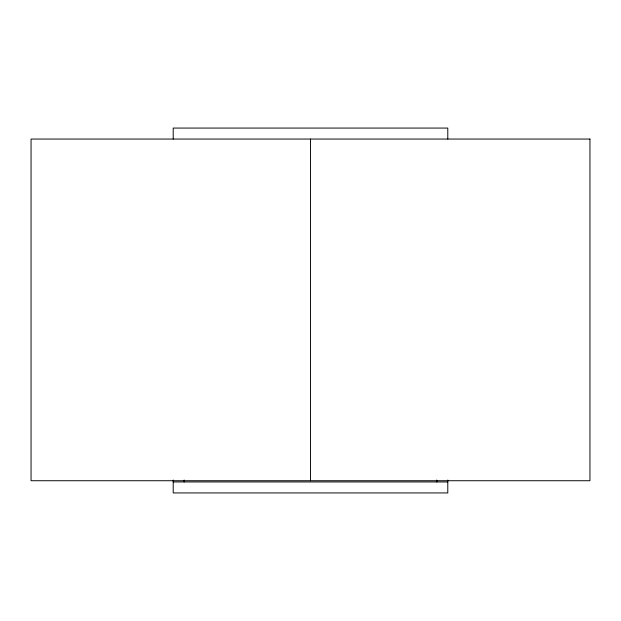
<?xml version="1.0" encoding="UTF-8"?>
<svg xmlns="http://www.w3.org/2000/svg" width="621" height="621" viewBox="0 0 621 621"><rect width="100%" height="100%" fill="white"/><g stroke="black" fill="none" stroke-linecap="round" stroke-linejoin="round"><path stroke-width="0.93" d="M173.212 481.95L447.788 481.95M447.788 139.05L447.788 128.066L173.212 128.066L173.212 139.05M447.788 480.017L447.788 492.934L173.212 492.934L173.212 480.017M436.804 480.017L436.804 481.95M310.5 139.05L310.5 480.732M184.196 480.017L184.196 481.95M589.95 139.05L31.05 139.05L31.05 480.732L589.95 480.732L589.95 139.05"/></g></svg>
